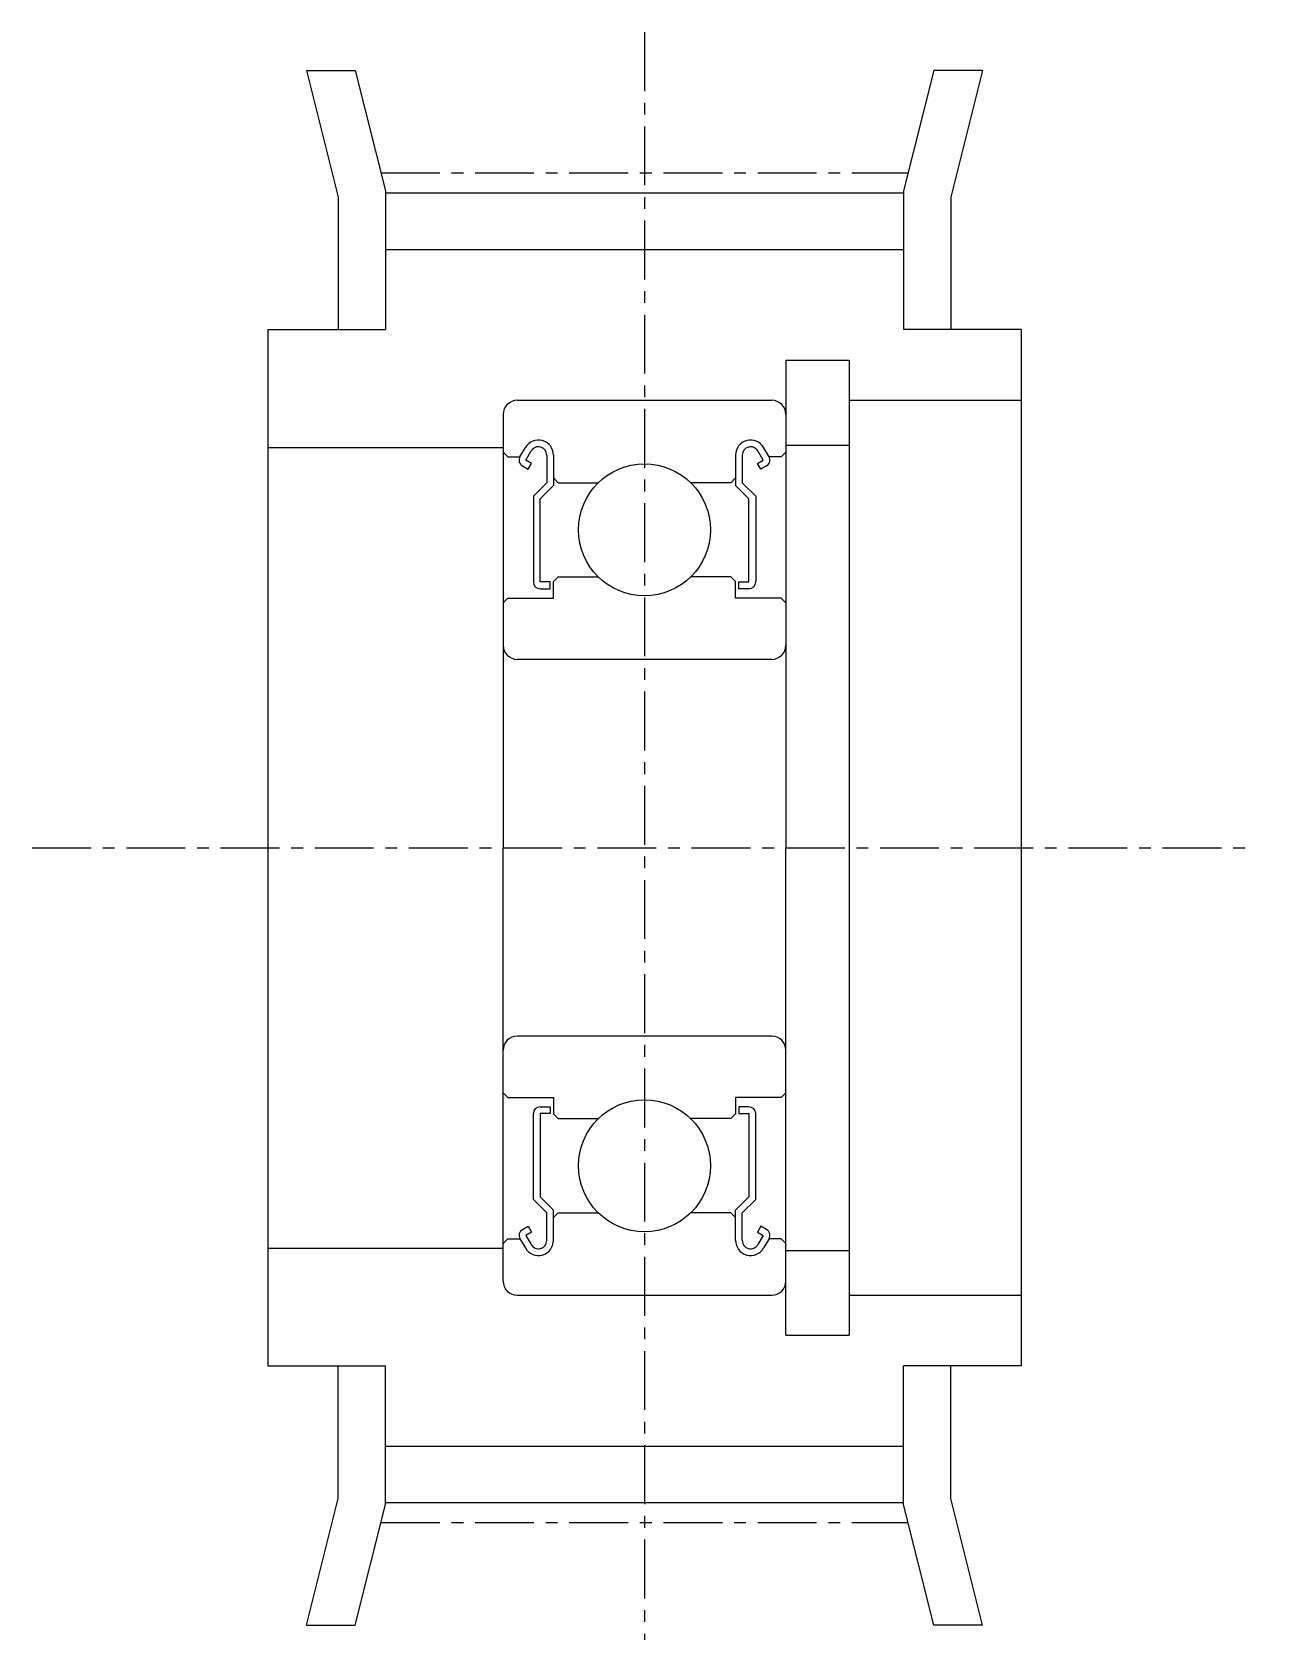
# Model space of a CAD drawing. Extents: x 68 to 217, y 69 to 202.
# Drawn here: x 191.16 to 217.16, y 167.64 to 201.76 of the extents above; entities outside this region: 2.
import ezdxf

# ---------------------------------------------------------------- set-up
doc = ezdxf.new("R2010")
doc.units = 0
doc.linetypes.add('CENTER', pattern=[2, 1.25, -0.25, 0.25, -0.25])
doc.layers.get('0').update_dxf_attribs({"linetype": 'CONTINUOUS'})
doc.layers.add('CENTER', color=1, linetype='CENTER')

msp = doc.modelspace()

# ---------------------------------------------------------------- linework, layer by layer
for p, q in [((196.979, 200.95), (198.014, 200.95)), ((196.979, 200.95), (197.658, 198.263)), ((198.014, 200.95), (198.658, 198.395)), ((210.302, 200.95), (209.658, 198.395)), ((211.337, 200.95), (210.302, 200.95)), ((211.337, 200.95), (210.658, 198.263)), ((198.658, 198.395), (198.658, 195.45)), ((198.658, 198.35), (209.658, 198.35)), ((209.658, 198.395), (209.658, 195.45)), ((197.658, 198.263), (197.658, 195.45)), ((210.658, 198.263), (210.658, 195.45)), ((198.658, 197.15), (209.658, 197.15)), ((196.158, 195.45), (196.158, 173.45)), ((196.158, 195.45), (198.658, 195.45)), ((212.158, 195.45), (209.658, 195.45)), ((212.158, 195.45), (212.158, 173.45)), ((207.158, 194.8), (208.506, 194.8)), ((207.158, 194.8), (207.158, 184.45)), ((208.506, 194.8), (208.506, 174.1)), ((201.458, 193.95), (206.858, 193.95)), ((208.506, 193.95), (212.158, 193.95)), ((201.158, 193.65), (201.158, 184.45)), ((207.158, 193.65), (207.158, 184.45)), ((196.158, 192.95), (201.158, 192.95)), ((201.158, 192.85), (201.258, 192.75)), ((201.513, 192.75), (201.63, 192.946)), ((201.637, 192.679), (201.753, 192.875)), ((206.679, 192.679), (206.563, 192.875)), ((206.802, 192.75), (206.686, 192.946)), ((207.158, 192.85), (207.058, 192.75)), ((207.156, 193), (208.506, 193)), ((201.258, 192.75), (201.513, 192.75)), ((201.566, 192.555), (201.689, 192.484)), ((201.76, 192.608), (201.637, 192.679)), ((201.689, 192.484), (201.76, 192.608)), ((202.082, 192.786), (202.082, 192.2)), ((202.225, 192.786), (202.225, 192.141)), ((206.091, 192.786), (206.091, 192.141)), ((206.233, 192.786), (206.233, 192.2)), ((206.556, 192.608), (206.679, 192.679)), ((206.627, 192.484), (206.556, 192.608)), ((206.75, 192.555), (206.627, 192.484)), ((207.058, 192.75), (206.802, 192.75)), ((202.082, 192.2), (201.798, 191.915)), ((202.225, 192.3), (202.325, 192.2)), ((202.325, 192.2), (203.178, 192.2)), ((205.991, 192.2), (205.138, 192.2)), ((206.091, 192.3), (205.991, 192.2)), ((206.233, 192.2), (206.518, 191.915)), ((201.798, 191.915), (201.798, 190.092)), ((202.225, 192.141), (201.94, 191.856)), ((201.94, 190.092), (201.94, 191.856)), ((206.091, 192.141), (206.376, 191.856)), ((206.376, 190.092), (206.376, 191.856)), ((206.518, 191.915), (206.518, 190.092)), ((207.158, 191.35), (207.158, 191.35)), ((202.225, 190.1), (202.325, 190.2)), ((202.325, 190.2), (203.178, 190.2)), ((205.991, 190.2), (205.138, 190.2)), ((206.091, 190.1), (205.991, 190.2)), ((202.153, 190.092), (201.94, 190.092)), ((201.94, 189.95), (202.153, 189.95)), ((202.153, 189.95), (202.153, 190.092)), ((202.225, 189.75), (202.225, 190.1)), ((206.091, 189.75), (206.091, 190.1)), ((206.162, 189.95), (206.162, 190.092)), ((206.162, 190.092), (206.376, 190.092)), ((206.376, 189.95), (206.162, 189.95)), ((201.158, 189.65), (201.258, 189.75)), ((201.258, 189.75), (202.225, 189.75)), ((207.058, 189.75), (206.091, 189.75)), ((207.158, 189.65), (207.058, 189.75)), ((207.158, 189.05), (207.158, 189.05)), ((206.858, 188.45), (201.458, 188.45)), ((201.158, 175.25), (201.158, 184.45)), ((207.158, 174.1), (207.158, 184.45)), ((207.158, 175.25), (207.158, 184.45)), ((206.858, 180.45), (201.458, 180.45)), ((201.158, 179.25), (201.258, 179.15)), ((207.158, 179.25), (207.058, 179.15)), ((201.258, 179.15), (202.225, 179.15)), ((201.94, 178.95), (202.153, 178.95)), ((202.153, 178.95), (202.153, 178.808)), ((202.225, 179.15), (202.225, 178.8)), ((206.091, 179.15), (206.091, 178.8)), ((207.058, 179.15), (206.091, 179.15)), ((206.162, 178.95), (206.162, 178.808)), ((206.376, 178.95), (206.162, 178.95)), ((201.798, 176.984), (201.798, 178.808)), ((201.94, 178.808), (201.94, 177.043)), ((202.153, 178.808), (201.94, 178.808)), ((202.225, 178.8), (202.325, 178.7)), ((202.325, 178.7), (203.178, 178.7)), ((205.991, 178.7), (205.138, 178.7)), ((206.091, 178.8), (205.991, 178.7)), ((206.162, 178.808), (206.376, 178.808)), ((206.376, 178.808), (206.376, 177.043)), ((206.518, 176.984), (206.518, 178.808)), ((202.082, 176.7), (201.798, 176.984)), ((202.225, 176.759), (201.94, 177.043)), ((206.091, 176.759), (206.376, 177.043)), ((206.233, 176.7), (206.518, 176.984)), ((202.082, 176.113), (202.082, 176.7)), ((202.225, 176.113), (202.225, 176.759)), ((202.225, 176.6), (202.325, 176.7)), ((202.325, 176.7), (203.178, 176.7)), ((205.991, 176.7), (205.138, 176.7)), ((206.091, 176.6), (205.991, 176.7)), ((206.091, 176.113), (206.091, 176.759)), ((206.233, 176.113), (206.233, 176.7)), ((201.158, 176.05), (201.258, 176.15)), ((201.258, 176.15), (201.513, 176.15)), ((201.513, 176.15), (201.63, 175.954)), ((201.566, 176.344), (201.689, 176.415)), ((201.76, 176.292), (201.637, 176.221)), ((201.637, 176.221), (201.753, 176.025)), ((201.689, 176.415), (201.76, 176.292)), ((206.627, 176.415), (206.556, 176.292)), ((206.556, 176.292), (206.679, 176.221)), ((206.679, 176.221), (206.563, 176.025)), ((206.75, 176.344), (206.627, 176.415)), ((206.802, 176.15), (206.686, 175.954)), ((207.058, 176.15), (206.802, 176.15)), ((207.158, 176.05), (207.058, 176.15)), ((196.158, 175.95), (201.158, 175.95)), ((207.156, 175.9), (208.506, 175.9)), ((201.458, 174.95), (206.858, 174.95)), ((208.506, 174.95), (212.158, 174.95)), ((207.158, 174.1), (208.506, 174.1)), ((196.158, 173.45), (198.658, 173.45)), ((197.658, 170.636), (197.658, 173.45)), ((198.658, 170.505), (198.658, 173.45)), ((212.158, 173.45), (209.658, 173.45)), ((209.658, 170.505), (209.658, 173.45)), ((210.658, 170.636), (210.658, 173.45)), ((198.658, 171.75), (209.658, 171.75)), ((196.979, 167.95), (197.658, 170.636)), ((198.014, 167.95), (198.658, 170.505)), ((198.658, 170.55), (209.658, 170.55)), ((210.302, 167.95), (209.658, 170.505)), ((211.337, 167.95), (210.658, 170.636)), ((196.979, 167.95), (198.014, 167.95)), ((211.337, 167.95), (210.302, 167.95))]:
    msp.add_line(p, q)
for centre in [(204.158, 191.2), (204.158, 177.7)]:
    msp.add_circle(centre, 1.4)
for centre, radius, start, end in [((201.458, 193.65), 0.3, 90, 180), ((206.858, 193.65), 0.3, 0, 90), ((201.906, 192.786), 0.319, 0, 150.0003), ((201.906, 192.786), 0.177, 0, 150.0032), ((206.41, 192.786), 0.319, 29.9997, 180), ((206.41, 192.786), 0.177, 29.9968, 180), ((201.637, 192.679), 0.142, 149.9903, 240.0019), ((206.679, 192.679), 0.142, 299.9981, 30.0097), ((201.94, 190.092), 0.142, 180, 270), ((206.376, 190.092), 0.142, 270, 359.9999), ((201.458, 188.75), 0.3, 180, 270), ((206.858, 188.75), 0.3, 270, 0), ((201.458, 180.15), 0.3, 90, 180), ((206.858, 180.15), 0.3, 0, 90), ((201.94, 178.808), 0.142, 90, 179.9999), ((206.376, 178.808), 0.142, 0.0001, 90), ((201.637, 176.221), 0.142, 119.9981, 210.0097), ((201.906, 176.113), 0.319, 209.9997, 0), ((201.906, 176.113), 0.177, 209.9968, 0), ((206.41, 176.113), 0.319, 180, 330.0003), ((206.41, 176.113), 0.177, 180, 330.0032), ((206.679, 176.221), 0.142, 329.9903, 60.0019), ((201.458, 175.25), 0.3, 180, 270), ((206.858, 175.25), 0.3, 270, 0)]:
    msp.add_arc(centre, radius, start, end)
at = {"layer": 'CENTER', "color": 1, "linetype": 'CENTER'}
for p, q in [((204.158, 201.765), (204.158, 167.635)), ((198.562, 198.775), (209.754, 198.775)), ((191.158, 184.45), (217.158, 184.45)), ((198.562, 170.125), (209.754, 170.125))]:
    msp.add_line(p, q, dxfattribs=at)

# ---------------------------------------------------------------- texts
for p in [(67.776, 83.806), (67.776, 68.806)]:
    msp.add_text('AHTF18T5100', height=4).set_placement(p)

doc.saveas('drawing.dxf')
